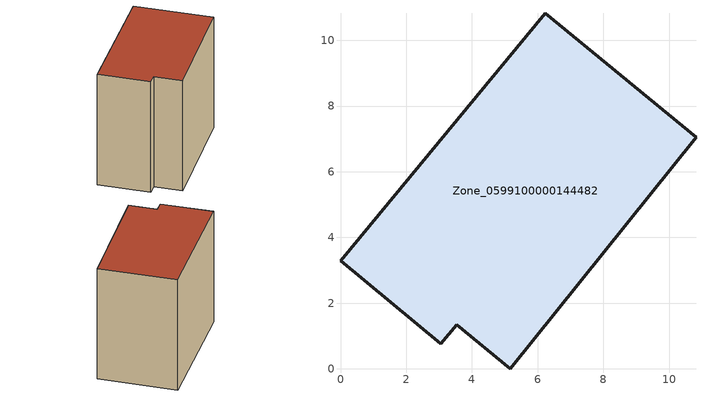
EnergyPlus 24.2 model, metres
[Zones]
Zone_0599100000144482
 floor ground (C_G): 3.54,1.35 3.06,0.77 0,3.29 6.24,10.83 10.82,7.05 5.17,0 z0
 wall outside (C_F): 6.24,10.83 0,3.29 3.06,0.77 3.54,1.35 5.17,0 10.82,7.05 6.24,10.83 z0:9.11
 roof outside (C_R): 5.17,0 10.82,7.05 6.24,10.83 0,3.29 3.06,0.77 3.54,1.35 z9.11
[BUILDING]
Pand.0599100000144482: North Axis=0; Terrain=City; Loads Convergence Tolerance Value=0.04; Temperature Convergence Tolerance Value=0.4; Solar Distribution=FullExterior; Maximum Number of Warmup Days=25; Minimum Number of Warmup Days=1
[Site:Location]
Rotterdam.The.Hague.AP_ZH_NLD Design_Conditions: Latitude=51.96; Longitude=4.45; Time Zone=1; Elevation=-4.5
[SITE:GROUNDTEMPERATURE:BUILDINGSURFACE]
18, 18, 18, 18, 18, 18, 18, 18, 18, 18, 18, 18
[MATERIAL] Thermal Absorptance=0.9; Solar Absorptance=0.7; Visible Absorptance=0.7
Name | Roughness | Thickness | Conductivity | Density | Specific Heat
G.TI.1946 | MediumSmooth | 0.15 | 1 | 540 | 1210
F.TI.1946 | Rough | 0.3 | 0.857143 | 1920 | 840
R.TI.1946 | MediumRough | 0.2 | 0.1 | 1500 | 1000
[CONSTRUCTION]
C_G: G.TI.1946
C_F: F.TI.1946
C_R: R.TI.1946
[ZONE]
Zone_0599100000144482: Type=1; Multiplier=1; Ceiling Height=Autocalculate; Volume=Autocalculate; Floor Area=autocalculate; Part of Total Floor Area=Yes
[ZONEINFILTRATION:DESIGNFLOWRATE]
Infil_Zone_0599100000144482: Zone or ZoneList or Space or SpaceList=Zone_0599100000144482; Schedule=AlwaysOn; Design Flow Rate Calculation Method=Flow/Area; Flow Rate per Floor Area=0.003; Constant Term Coefficient=1; Temperature Term Coefficient=0; Velocity Term Coefficient=0; Velocity Squared Term Coefficient=0
[HVACTEMPLATE:ZONE:IDEALLOADSAIRSYSTEM]
Zone_0599100000144482: Maximum Heating Supply Air Temperature=50; Minimum Cooling Supply Air Temperature=13; Maximum Heating Supply Air Humidity Ratio=0.0156; Minimum Cooling Supply Air Humidity Ratio=0.0077; Heating Limit=NoLimit; Cooling Limit=NoLimit; Dehumidification Control Type=ConstantSensibleHeatRatio; Cooling Sensible Heat Ratio=0.7; Dehumidification Setpoint=60; Humidification Control Type=None; Humidification Setpoint=30; Outdoor Air Method=None; Outdoor Air Flow Rate per Person=0.00944; Outdoor Air Flow Rate per Zone Floor Area=0; Outdoor Air Flow Rate per Zone=0; Demand Controlled Ventilation Type=None; Outdoor Air Economizer Type=NoEconomizer; Heat Recovery Type=None; Sensible Heat Recovery Effectiveness=0.7; Latent Heat Recovery Effectiveness=0.65
[ZONECONTROL:THERMOSTAT]
ThermostatControl_Zone_0599100000144482: Zone or ZoneList=Zone_0599100000144482; Control Type Schedule=DualSetpointControlType; Control 1=Thermostat_Zone_0599100000144482; Temperature Difference Between Cutout And Setpoint=0
[THERMOSTATSETPOINT:DUALSETPOINT]
Thermostat_Zone_0599100000144482: Heating Setpoint Temperature Schedule=HeatingSetpoint_Zone_0599100000144482; Cooling Setpoint Temperature Schedule=CoolingSetpoint_Zone_0599100000144482
[SCHEDULE:COMPACT]
HeatingSetpoint_Zone_0599100000144482: Through: 12/31, For: AllDays, Until: 24:00, 21
CoolingSetpoint_Zone_0599100000144482: Through: 12/31, For: AllDays, Until: 24:00, 24
DualSetpointControlType: Through: 12/31, For: AllDays, Until: 24:00, 4
AlwaysOn: Through: 12/31, For: AllDays, Until: 24:00, 1
